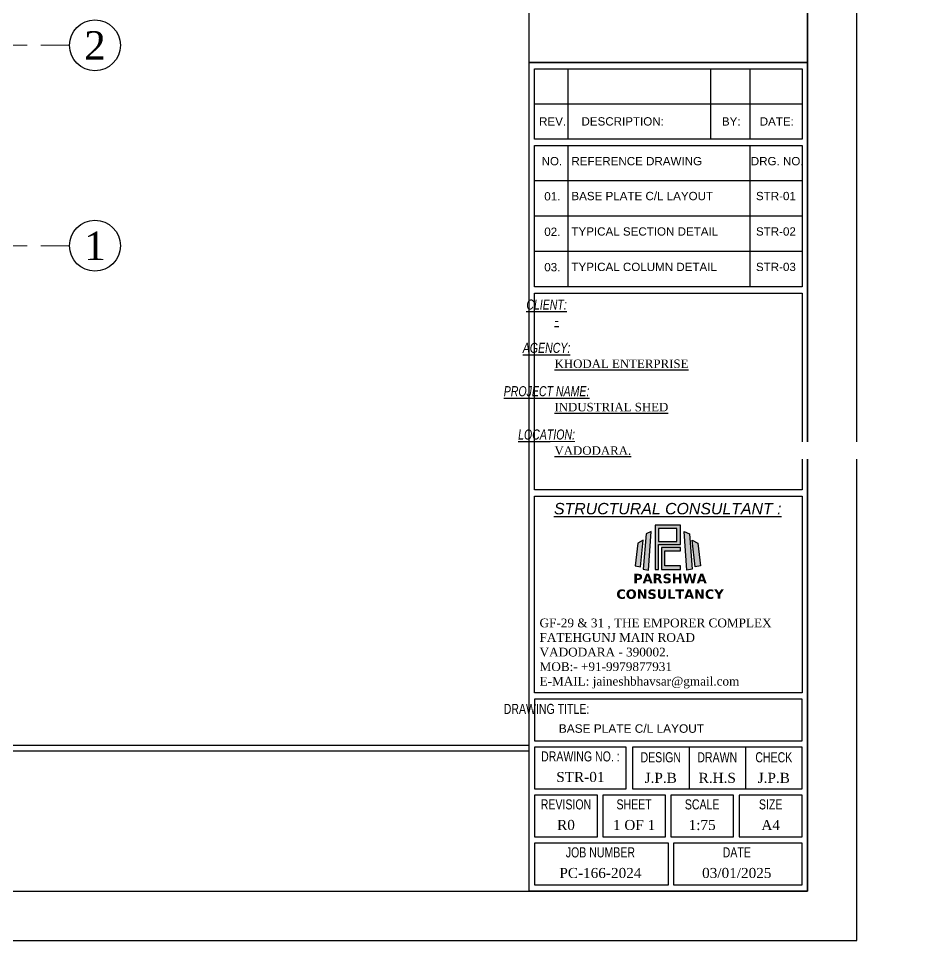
# Model space of a CAD drawing. Header units: millimetres. Extents: x 3470347 to 5996549, y -3470518 to 17149644.
# Drawn here: x 4751754 to 4776740, y 6885636 to 6911029 of the extents above; entities that cross this region are included whole.
import ezdxf
from ezdxf.enums import TextEntityAlignment as Align

# ---------------------------------------------------------------- set-up
doc = ezdxf.new("R2010")
doc.units = ezdxf.units.MM
doc.header["$MEASUREMENT"] = 0
doc.linetypes.add('CENTER', pattern=[50.8, 31.75, -6.35, 6.35, -6.35])
doc.layers.get('0').update_dxf_attribs({"linetype": 'CONTINUOUS', "lineweight": 25})
doc.layers.add('CENTER', color=8, linetype='CENTER', lineweight=0)
doc.layers.add('SHEET', color=7, linetype='CONTINUOUS', lineweight=15)
doc.layers.add('STR TEX', color=4, linetype='CONTINUOUS')
doc.layers.add('YQ_AXIS', color=4, linetype='CONTINUOUS')
doc.styles.add('Aerial', font='times.ttf')
doc.styles.add('JAINIL', font='times.ttf')
doc.styles.get("Standard").update_dxf_attribs({"font": ''})
doc.styles.add('TEXT3', font='geniso.shx')
doc.styles.add('TEXT3 0.75NA', font='geniso.shx', dxfattribs={"width": 0.75})
doc.styles.get('Standard').set_extended_font_data('AR CENA')

# ---------------------------------------------------------------- blocks, each defined once
blk = doc.blocks.new('Q')
at = {"linetype": 'Continuous', "ltscale": 0.5}
h = blk.add_hatch(color=10, dxfattribs=at)
h.dxf.hatch_style = 1
h.paths.add_polyline_path([(7.87, 17.31), (7.27, 9.83), (8.41, 9.62), (8.96, 17.82)])
h.paths.add_polyline_path([(17.1, 17.31), (17.7, 9.83), (16.56, 9.62), (16.01, 17.82)])
h = blk.add_hatch(color=152, dxfattribs=at)
h.dxf.hatch_style = 1
h.paths.add_polyline_path([(9.79, 19.18), (9.79, 9.76), (10.5, 9.76), (10.5, 15.05), (15.19, 15.05), (15.19, 19.18)])
h.paths.add_polyline_path([(10.5, 18.5), (10.5, 15.72), (14.45, 15.72), (14.45, 18.5)], flags=16)
h = blk.add_hatch(color=152, dxfattribs=at)
h.dxf.hatch_style = 1
h.paths.add_polyline_path([(6.07, 15.37), (5.53, 10.52), (6.67, 10.29), (7.27, 16.02)])
h.paths.add_polyline_path([(18.9, 15.37), (19.44, 10.52), (18.3, 10.29), (17.7, 16.02)])
h = blk.add_hatch(color=152, dxfattribs=at)
h.dxf.hatch_style = 1
h.paths.add_polyline_path([(11.15, 14.43), (11.15, 9.76), (15.19, 9.76), (15.19, 10.52), (11.87, 10.52), (11.87, 13.69), (15.19, 13.69), (15.19, 14.43)])
at = {"color": 10, "linetype": 'Continuous'}
for points in [[(7.87, 17.31), (7.27, 9.83), (8.41, 9.62), (8.96, 17.82), (7.87, 17.31)], [(17.1, 17.31), (17.7, 9.83), (16.56, 9.62), (16.01, 17.82), (17.1, 17.31)]]:
    blk.add_lwpolyline(points, dxfattribs=at)
at = {"color": 152, "linetype": 'Continuous'}
for points in [[(9.79, 19.18), (9.79, 9.76), (10.5, 9.76), (10.5, 15.05), (15.19, 15.05), (15.19, 19.18), (9.79, 19.18)], [(10.5, 18.5), (10.5, 15.72), (14.45, 15.72), (14.45, 18.5), (10.5, 18.5)], [(6.07, 15.37), (5.53, 10.52), (6.67, 10.29), (7.27, 16.02), (6.07, 15.37)], [(18.9, 15.37), (19.44, 10.52), (18.3, 10.29), (17.7, 16.02), (18.9, 15.37)], [(11.15, 14.43), (11.15, 9.76), (15.19, 9.76), (15.19, 10.52), (11.87, 10.52), (11.87, 13.69), (15.19, 13.69), (15.19, 14.43), (11.15, 14.43)]]:
    blk.add_lwpolyline(points, dxfattribs=at)
at = {"linetype": 'Continuous', "insert": (1.32, 8.82), "char_height": 2, "attachment_point": 1}
blk.add_mtext_dynamic_manual_height_columns('\\pxqc;{\\fVerdana|b1|i0|c0|p34;\\C152;PARSHWA\\PCONSULTANCY }', width=23.282, gutter_width=1, heights=[6.3], dxfattribs=at)

msp = doc.modelspace()

# ---------------------------------------------------------------- linework, layer by layer
at = {"lineweight": 25}
for p, q in [((4766886.68, 6909640.17, 0), (4766886.68, 6907703.45, 0)), ((4770819.86, 6909640.17, 0), (4770819.86, 6907703.45, 0)), ((4771895.56, 6909640.17, 0), (4771895.56, 6907703.45, 0)), ((4765970.94, 6908679.06, 0), (4773338.69, 6908679.06, 0)), ((4766886.68, 6907529.26, 0), (4766886.68, 6903641.32, 0)), ((4771895.56, 6907529.26, 0), (4771895.56, 6903641.32, 0)), ((4765970.94, 6906568.15, 0), (4773338.69, 6906568.15, 0)), ((4765970.94, 6905592.54, 0), (4773338.69, 6905592.54, 0)), ((4765970.94, 6904616.93, 0), (4773338.69, 6904616.93, 0)), ((4704835.1, 6891013.02, 0), (4765825.68, 6891013.02, 0)), ((4770224.32, 6890957.4, 0), (4770224.32, 6889809.9, 0)), ((4771781.51, 6890957.4, 0), (4771781.51, 6889809.9, 0)), ((4704835.1, 6890862.64, 0), (4765825.68, 6890862.64, 0))]:
    msp.add_line(p, q, dxfattribs=at)
at = {"color": 192, "lineweight": 25, "elevation": 0}
msp.add_lwpolyline([(4703475.71, 6885635.52), (4774843.33, 6885635.52), (4774843.33, 6936097.52), (4703475.71, 6936097.52)], close=True, dxfattribs=at)
at = {"lineweight": 25, "elevation": 0}
for points in [[(4773483.95, 6909814.36), (4765825.68, 6909814.36), (4765825.68, 6934740.69), (4773483.95, 6934740.69)], [(4765825.68, 6909814.36), (4773483.95, 6909814.36), (4773483.95, 6886992.35), (4765825.68, 6886992.35)], [(4765970.94, 6909640.17), (4773338.69, 6909640.17), (4773338.69, 6907703.45), (4765970.94, 6907703.45)], [(4765970.94, 6907529.26), (4773338.69, 6907529.26), (4773338.69, 6903641.32), (4765970.94, 6903641.32)], [(4773338.69, 6898047.29), (4765970.94, 6898047.29), (4765970.94, 6903467.13), (4773338.69, 6903467.13)], [(4773338.69, 6892453.26), (4765970.94, 6892453.26), (4765970.94, 6897873.11), (4773338.69, 6897873.11)], [(4765970.94, 6891131.58), (4773338.69, 6891131.58), (4773338.69, 6892279.08), (4765970.94, 6892279.08)], [(4765970.94, 6889809.9), (4768492.95, 6889809.9), (4768492.95, 6890957.4), (4765970.94, 6890957.4)], [(4768667.14, 6889809.9), (4773338.69, 6889809.9), (4773338.69, 6890957.4), (4768667.14, 6890957.4)], [(4765970.94, 6888488.22), (4767700.81, 6888488.22), (4767700.81, 6889635.71), (4765970.94, 6889635.71)], [(4767846.06, 6888488.22), (4769575.94, 6888488.22), (4769575.94, 6889635.71), (4767846.06, 6889635.71)], [(4769721.19, 6888488.22), (4771451.06, 6888488.22), (4771451.06, 6889635.71), (4769721.19, 6889635.71)], [(4771608.82, 6888488.22), (4773338.69, 6888488.22), (4773338.69, 6889635.71), (4771608.82, 6889635.71)], [(4765970.94, 6887166.54), (4769654.82, 6887166.54), (4769654.82, 6888314.03), (4765970.94, 6888314.03)], [(4769800.07, 6887166.54), (4773338.69, 6887166.54), (4773338.69, 6888314.03), (4769800.07, 6888314.03)]]:
    msp.add_lwpolyline(points, close=True, dxfattribs=at)
at = {"layer": 'CENTER', "ltscale": 60}
for p, q in [((4706654.29, 6910288.71), (4753161.75, 6910288.71)), ((4706654.29, 6904769.21), (4753161.75, 6904769.21))]:
    msp.add_line(p, q, dxfattribs=at)
at = {"layer": 'SHEET', "color": 220, "lineweight": 25, "elevation": 0}
msp.add_lwpolyline([(4704835.1, 6886992.35), (4773483.95, 6886992.35), (4773483.95, 6934740.69), (4704835.1, 6934740.69)], close=True, dxfattribs=at)
at = {"layer": 'YQ_AXIS', "color": 1}
for centre in [(4753861.75, 6910288.71), (4753861.75, 6904769.21)]:
    msp.add_circle(centre, 700, dxfattribs=at)

# ---------------------------------------------------------------- block references
at = {"lineweight": 25, "xscale": 129.1566991856751, "yscale": 129.1566991856751, "zscale": 129.1566991856751}
msp.add_blockref('Q', (4768026.03, 6894595.69, 0), dxfattribs=at)

# ---------------------------------------------------------------- texts
at = {"lineweight": 25, "attachment_point": 2}
for s, insert, char_height, style in [('\\pxql;{\\farial|b0|i1|c0|p0;\\L\\C1;CLIENT:}', (4766300.18, 6903288.76, 0), 277.5653, 'TEXT3 0.75NA'), ('\\pxql;{\\farial|b0|i1|c0|p0;\\L\\C1;AGENCY:}', (4766300.18, 6902095.82, 0), 277.5653, 'TEXT3 0.75NA'), ('\\pxql;{\\farial|b0|i1|c0|p0;\\L\\C1;PROJECT NAME:}', (4766300.18, 6900902.88, 0), 277.5653, 'TEXT3 0.75NA'), ('\\pxql;{\\farial|b0|i1|c0|p0;\\L\\C1;LOCATION:}', (4766300.18, 6899709.93, 0), 277.5653, 'TEXT3 0.75NA'), ('\\pxqc;{\\farial|b0|i1|c0|p0;\\L\\W1;\\C1;STRUCTURAL CONSULTANT : }', (4769638.59, 6897686.58, 0), 313.0311, 'TEXT3 0.75NA'), ('\\pxql;{\\farial|b0|i0|c0|p0;\\C1;DRAWING TITLE:}', (4766300.18, 6892153.5, 0), 277.5653, 'TEXT3 0.75NA'), ('\\pxqc;{\\farial|b0|i0|c0|p0;\\C1;DRAWING NO. :}', (4767231.95, 6890845.93, 0), 277.5653, 'TEXT3 0.75NA'), ('\\pxqc;{\\farial|b0|i0|c0|p0;\\C1;DESIGN}', (4769445.73, 6890821.86, 0), 277.5653, 'TEXT3 0.75NA'), ('\\pxqc;{\\farial|b0|i0|c0|p0;\\C1;DRAWN}', (4771002.92, 6890821.86, 0), 277.5653, 'TEXT3 0.75NA'), ('\\pxqc;{\\farial|b0|i0|c0|p0;\\C1;CHECK}', (4772560.1, 6890821.86, 0), 277.5653, 'TEXT3 0.75NA'), ('\\pxqc;{\\C22;STR-01}', (4767231.95, 6890278.87, 0), 277.5653, 'JAINIL'), ('\\pxqc;{\\C22;J.P.B}', (4769445.73, 6890254.8, 0), 277.5653, 'JAINIL'), ('\\pxqc;{\\C22;R.H.S}', (4771002.92, 6890254.8, 0), 277.5653, 'JAINIL'), ('\\pxqc;{\\C22;J.P.B}', (4772560.1, 6890254.8, 0), 277.5653, 'JAINIL'), ('\\pxqc;{\\farial|b0|i0|c0|p0;\\C1;REVISION}', (4766835.87, 6889524.25, 0), 277.5653, 'TEXT3 0.75NA'), ('\\pxqc;{\\farial|b0|i0|c0|p0;\\C1;SHEET}', (4768711, 6889524.25, 0), 277.5653, 'TEXT3 0.75NA'), ('\\pxqc;{\\farial|b0|i0|c0|p0;\\C1;SCALE}', (4770586.13, 6889524.25, 0), 277.5653, 'TEXT3 0.75NA'), ('\\pxqc;{\\farial|b0|i0|c0|p0;\\C1;SIZE}', (4772473.76, 6889524.25, 0), 277.5653, 'TEXT3 0.75NA'), ('\\pxqc;{\\C22;R0}', (4766835.87, 6888957.19, 0), 277.5653, 'JAINIL'), ('\\pxqc;{\\C22;1 OF 1}', (4768711, 6888957.19, 0), 277.5653, 'JAINIL'), ('\\pxqc;{\\C22;1:75}', (4770586.13, 6888957.19, 0), 277.5653, 'JAINIL'), ('\\pxqc;{\\C22;A4}', (4772473.76, 6888957.19, 0), 277.5653, 'JAINIL'), ('\\pxqc;{\\farial|b0|i0|c0|p0;\\C1;JOB NUMBER}', (4767783.45, 6888202.56, 0), 277.5653, 'TEXT3 0.75NA'), ('\\pxqc;{\\farial|b0|i0|c0|p0;\\C1;DATE}', (4771539.95, 6888202.56, 0), 277.5653, 'TEXT3 0.75NA'), ('\\pxqc;{\\C22;PC-166-2024}', (4767783.45, 6887635.5, 0), 277.5653, 'JAINIL'), ('\\pxqc;{\\C22;03/01/2025}', (4771539.95, 6887635.5, 0), 277.5653, 'JAINIL')]:
    msp.add_mtext(s, dxfattribs=dict(at, insert=insert, char_height=char_height, style=style))
at = {"lineweight": 25, "attachment_point": 1, "style": 'TEXT3'}
for s, insert, char_height, width in [('{\\ftimes new roman|b0|i0|c0|p0;\\L-}', (4766521.72, 6902829.13, 0), 234.2503, 64011.7273), ('{\\ftimes new roman|b0|i0|c0|p0;\\LKHODAL ENTERPRISE }', (4766521.72, 6901636.19, 0), 234.2503, 64011.7273), ('{\\ftimes new roman|b0|i0|c0|p0;\\LINDUSTRIAL SHED}', (4766518.54, 6900443.1, 0), 234.2503, 64011.7273), ('{\\ftimes new roman|b0|i0|c0|p0;GF-29 & 31 , THE EMPORER COMPLEX\\PFATEHGUNJ MAIN ROAD\\PVADODARA - 390002.\\PMOB:- +91-9979877931\\PE-MAIL: jaineshbhavsar@gmail.com}', (4766107.61, 6894502.61, 0), 240.6673, 65765.2422), ('\\pxql;{\\farial|b0|i0|c0|p0;\\C22;BASE PLATE C/L LAYOUT', (4766638.5, 6891591.22, 0), 234.2503, 4414.0132)]:
    msp.add_mtext(s, dxfattribs=dict(at, insert=insert, char_height=char_height, width=width))
at = {"layer": 'STR TEX', "color": 6, "lineweight": 25, "char_height": 228.4253, "attachment_point": 4, "style": 'JAINIL'}
for s, insert in [('\\pxql;{\\farial|b0|i0|c0|p0;\\C31;REV.}', (4766095.05, 6908192.28, 0)), ('\\pxql;{\\farial|b0|i0|c0|p0;\\C31;DESCRIPTION:}', (4767262.09, 6908192.28, 0)), ('\\pxql;{\\farial|b0|i0|c0|p0;\\C31;BY:}', (4771129.84, 6908192.28, 0)), ('\\pxql;{\\farial|b0|i0|c0|p0;\\C31;DATE:}', (4772172.44, 6908192.28, 0)), ('\\pxql;{\\farial|b0|i0|c0|p0;\\C31;NO.}', (4766164.24, 6907097.51, 0)), ('\\pxql;{\\farial|b0|i0|c0|p0;\\C31;REFERENCE DRAWING}', (4766985.32, 6907097.51, 0)), ('\\pxql;{\\farial|b0|i0|c0|p0;\\C31;DRG. NO.}', (4771926.13, 6907097.51, 0)), ('\\pxql;{\\farial|b0|i0|c0|p0;\\C22;01.}', (4766237.75, 6906129.15, 0)), ('\\pxql;{\\farial|b0|i0|c0|p0;\\C22;BASE PLATE C/L LAYOUT}', (4766985.32, 6906136.4, 0)), ('\\pxql;{\\farial|b0|i0|c0|p0;\\C22;STR-01}', (4772067.88, 6906136.4, 0)), ('\\pxql;{\\farial|b0|i0|c0|p0;\\C22;02.}', (4766237.75, 6905153.54, 0)), ('\\pxql;{\\farial|b0|i0|c0|p0;\\C22;TYPICAL SECTION DETAIL}', (4766985.32, 6905160.79, 0)), ('\\pxql;{\\farial|b0|i0|c0|p0;\\C22;STR-02}', (4772067.88, 6905160.79, 0)), ('\\pxql;{\\farial|b0|i0|c0|p0;\\C22;03.}', (4766237.75, 6904177.93, 0)), ('\\pxql;{\\farial|b0|i0|c0|p0;\\C22;TYPICAL COLUMN DETAIL}', (4766985.32, 6904185.18, 0)), ('\\pxql;{\\farial|b0|i0|c0|p0;\\C22;STR-03}', (4772067.88, 6904185.18, 0))]:
    msp.add_mtext(s, dxfattribs=dict(at, insert=insert))
at = {"layer": 'YQ_AXIS', "color": 1, "style": 'Aerial'}
for s, p in [('2', (4753861.75, 6910288.71)), ('1', (4753861.75, 6904769.21))]:
    msp.add_text(s, height=787.5, dxfattribs=at).set_placement(p, align=Align.MIDDLE)

# ---------------------------------------------------------------- next in the draw order: texts
at = {"lineweight": 25, "insert": (4766518.2, 6899246.79, 0), "char_height": 234.2503, "width": 64011.7273, "attachment_point": 1, "style": 'TEXT3', "bg_fill": 2}
msp.add_mtext('{\\ftimes new roman|b0|i0|c0|p0;\\LVADODARA.}', dxfattribs=at)

doc.saveas('drawing.dxf')
